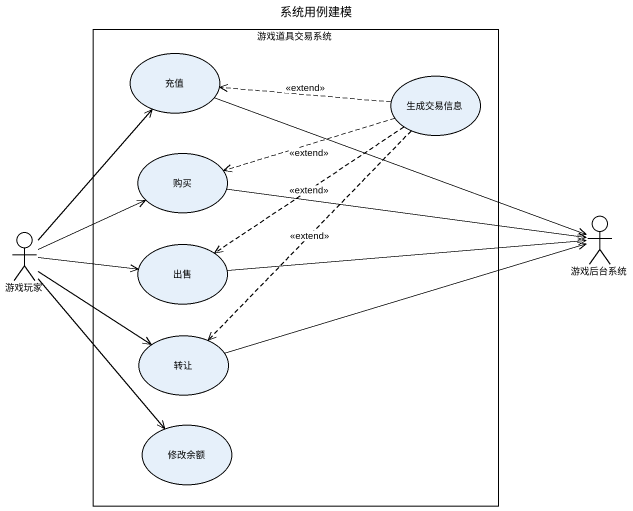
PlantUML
@startuml
title 系统用例建模
rectangle 游戏道具交易系统 {
  usecase 充值
  usecase 生成交易信息
  usecase 购买
  usecase 出售
  usecase 转让
  usecase 修改余额
}
actor 游戏玩家
actor 游戏后台系统
充值 -right-> 游戏后台系统
生成交易信息 .left.> 充值 : <<extend>>
生成交易信息 .left.> 购买 : <<extend>>
生成交易信息 ..> 出售 : <<extend>>
生成交易信息 ..> 转让 : <<extend>>
购买 -right-> 游戏后台系统
游戏玩家 -up-> 充值
游戏玩家 -right-> 购买
游戏玩家 -right-> 出售
游戏玩家 -right-> 转让
游戏玩家 --> 修改余额
出售 -right-> 游戏后台系统
转让 -right-> 游戏后台系统
@enduml
